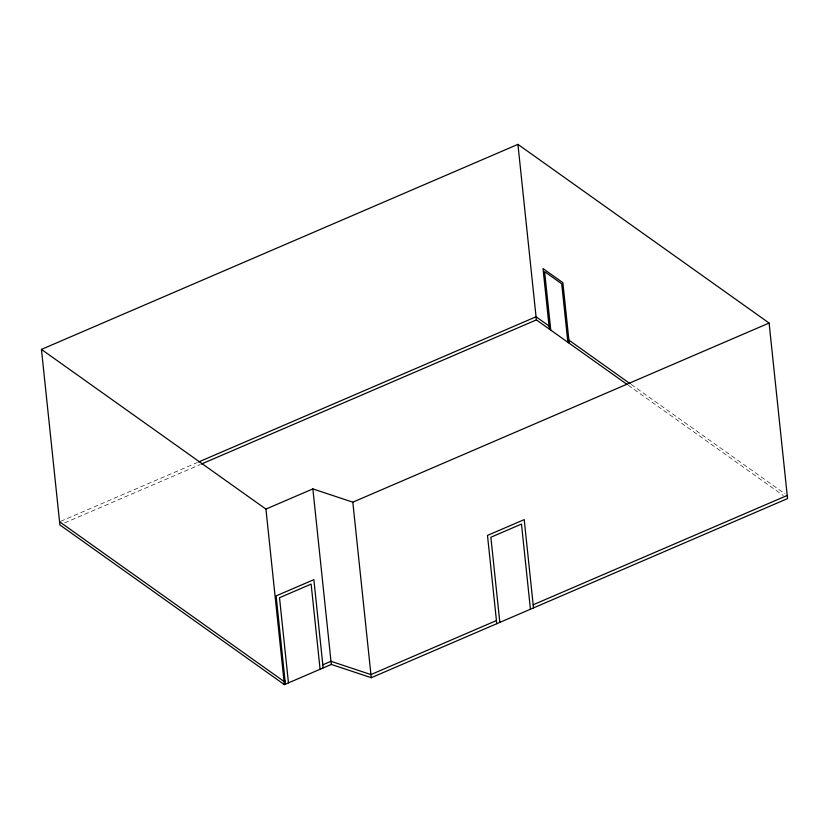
<?xml version="1.0" encoding="UTF-8"?>
<svg xmlns="http://www.w3.org/2000/svg" width="829" height="829" viewBox="0 0 829 829"><rect width="100%" height="100%" fill="white"/><g stroke="black" fill="none" stroke-linecap="round" stroke-linejoin="round"><path stroke-width="0.62" stroke-dasharray="4.14 3.11" d="M60.755 521.286L197.406 462.489M64.652 522.892L200.11 464.603M631.128 384.407L785.115 493.949M628.289 385.288L783.332 495.587"/><path stroke-width="1.24" d="M41.45 349.403L517.928 144.37L769.105 323.051L787.55 498.592L371.268 677.707L331.31 664.433L284.378 684.63L59.895 524.933L41.45 349.403L265.933 509.099L284.378 684.63M198.597 461.981L536.052 316.771L549.057 326.025M201.302 464.085L536.384 319.901L627.242 384.542M265.933 509.099L312.865 488.903L352.812 502.177L769.105 323.051M285.072 681.055L284.046 681.49L59.574 521.793M322.823 664.806L330.978 661.293L370.936 674.578L496.436 620.579M533.161 604.776L787.218 495.452M568.901 340.139L630.071 383.661M569.233 343.279L562.86 282.679L543.016 268.555L549.389 329.154M567.865 342.304L561.71 283.787L544.601 271.622L550.757 330.129M517.928 144.37L536.384 319.901M533.493 607.906L524.218 519.617L487.483 535.42L496.768 623.709M530.436 609.222L521.482 524.073L490.872 537.244L499.825 622.392M352.812 502.177L371.268 677.707M312.865 488.903L331.31 664.433M323.144 667.946L313.87 579.658L276.119 595.896L285.394 684.184M320.087 669.262L311.134 584.103L279.508 597.719L288.461 682.868"/></g></svg>
